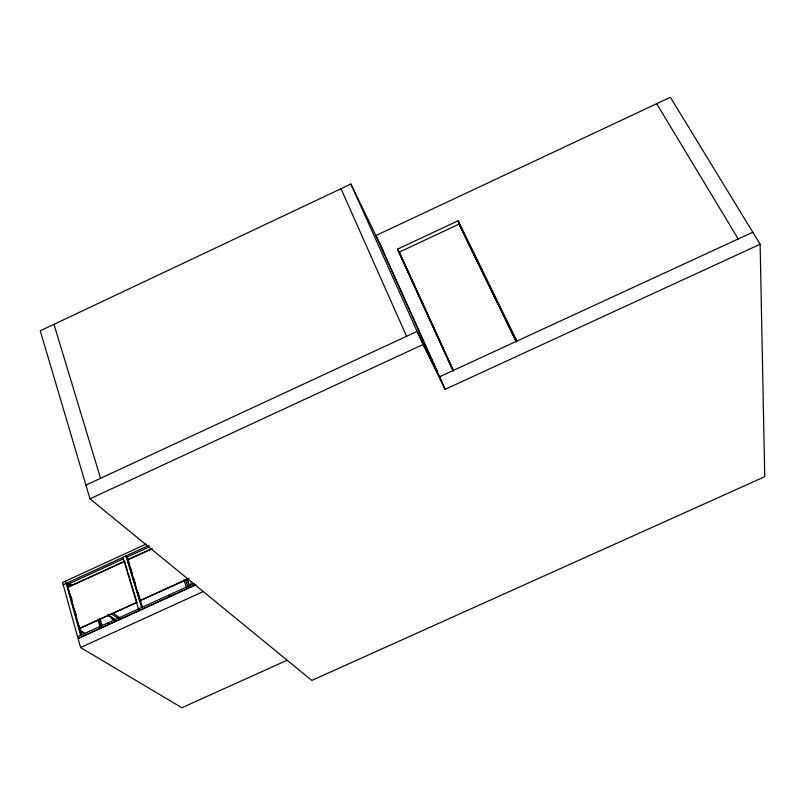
<?xml version="1.0" encoding="UTF-8"?>
<svg xmlns="http://www.w3.org/2000/svg" width="805" height="805" viewBox="0 0 805 805"><rect width="100%" height="100%" fill="white"/><g stroke="black" fill="none" stroke-linecap="round" stroke-linejoin="round"><path stroke-width="1.21" d="M190.332 586.02L191.63 581.361M383.643 251.532L350.889 184.043L40.25 330.815L89.989 498.828L311.807 680.426L764.75 476.701L760.121 244.237L670.384 97.274L375.885 235.543L445.125 389.348L760.121 244.237M452.943 370.602L397.489 249.158L458.216 220.721L516.951 341.068M453.296 370.381L399.27 252.116L459.122 224.092L516.297 341.32M85.924 485.093L417.111 331.408L442.207 382.345M89.989 498.828L423.007 344.54L445.125 389.348M439.48 376.81L752.796 232.243M145.987 544.12L62.569 582.488L77.562 636.675L107.88 622.919L108.393 624.72L78.337 638.456L77.833 636.644M63.203 584.792L148.965 545.367M123.125 558.932L67.67 584.43L68.345 586.835M126.526 557.372L149.156 546.967M79.192 628.474L137.142 602.291L79.494 628.655L67.741 587.298L124.513 561.206L127.421 570.826M188.38 578.865L139.909 600.701L127.512 559.837L152.306 548.436M67.741 587.298L124.795 561.417M127.512 559.837L151.441 549.171M139.909 600.701L189.245 578.141M194.015 583.555L169.322 594.845L169.885 596.626L195.726 584.822M195.756 584.712L78.065 638.486L80.57 647.532L181.91 707.726L287.144 660.231M80.57 647.532L203.252 591.544M79.937 630.235L85.25 633.515M80.399 631.16L84.656 633.787M111.271 618.27L113.314 619.629M107.9 614.628L115.175 619.478M107.729 615.282L114.904 620.061M66.181 583.424L70.327 586.211M111.734 614.044L118.979 618.914M68.646 583.212L71.756 585.305M113.163 613.249L120.418 618.139M139.839 609.808L138.47 608.842L122.924 557.342M656.699 103.704L738.225 238.964M458.367 222.784L516.176 341.31M516.387 341.944L459.122 224.092M399.27 252.116L453.567 370.934M397.489 249.158L452.963 370.481M379.558 243.11L437.608 372.041M350.889 184.043L423.007 344.54M340.998 188.712L406.555 336.299M458.216 220.721L461.164 228.509M187.484 579.499L189.417 585.477M187.102 579.58L189.417 586.754M185.553 579.912L187.867 587.087M183.872 579.741L186.176 586.905M129.826 565.392L127.291 557.02L125.922 555.963L141.529 607.453M130.551 567.777L132.362 573.754M133.821 578.533L135.632 584.511M137.806 591.685L142.525 607.222M127.784 560.038L140.181 600.902M53.985 324.324L100.555 478.301M128.146 573.23L136.498 600.892M138.742 608.822L139.275 610.613L169.523 596.797L168.959 595.006L108.242 622.758L108.766 624.549L138.913 610.774L138.369 608.983M100.062 618.693L102.104 625.847M99.025 618.995L101.078 626.159M97.858 619.448L100.273 627.9M71.021 596.465L72.027 600.077M75.046 610.915L76.052 614.527M79.071 625.364L81.748 634.994M68.043 587.499L79.162 627.447M65.537 581.119L80.601 635.286"/></g></svg>
